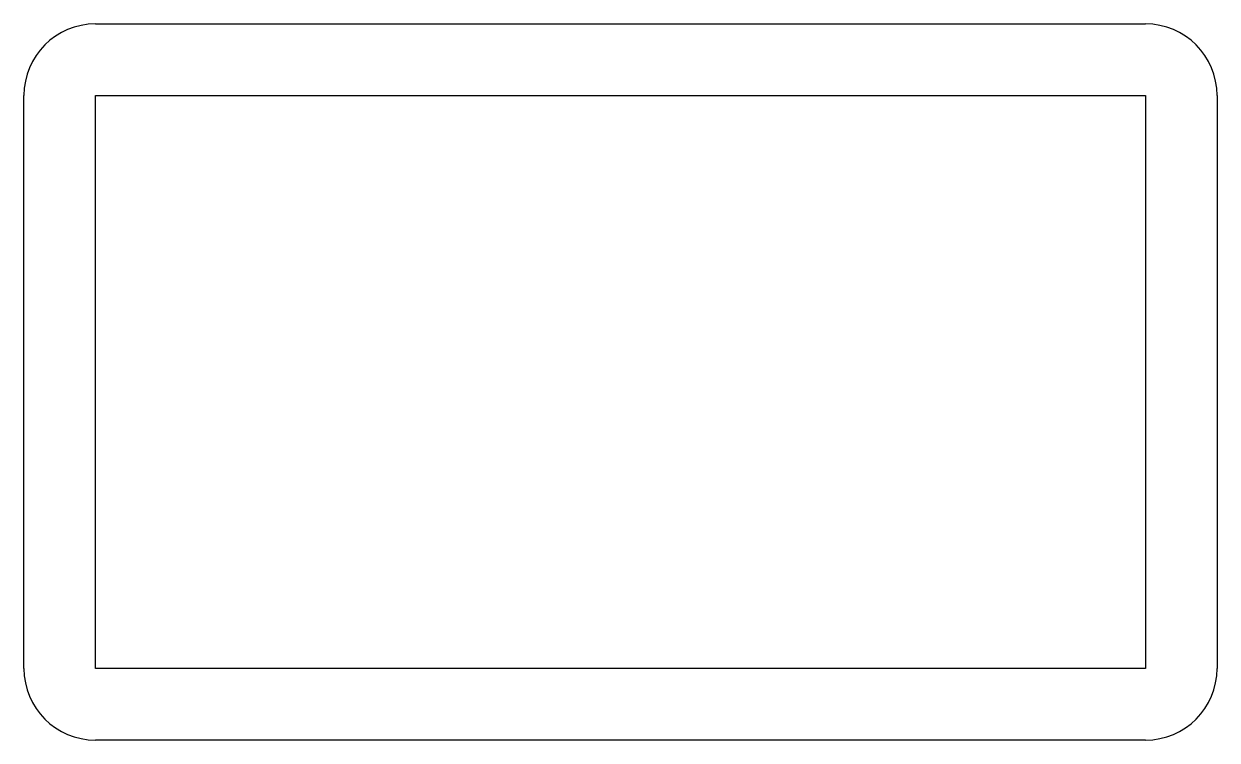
# Model space of a CAD drawing. Extents: x 0.6 to 25.6, y 0.6 to 15.6.
import ezdxf

# ---------------------------------------------------------------- set-up
doc = ezdxf.new("R2010")
doc.units = 0
doc.layers.get('0').update_dxf_attribs({"linetype": 'CONTINUOUS'})

msp = doc.modelspace()

# ---------------------------------------------------------------- linework, layer by layer
for p, q in [((2.088, 15.637), (24.088, 15.637)), ((0.588, 2.137), (0.588, 14.136)), ((2.088, 2.137), (2.088, 14.136)), ((2.088, 14.136), (24.088, 14.136)), ((24.088, 14.136), (24.088, 2.137)), ((25.588, 14.136), (25.588, 2.137)), ((24.088, 2.137), (2.088, 2.137)), ((24.088, 0.637), (2.088, 0.637))]:
    msp.add_line(p, q)
for centre, start, end in [((2.092, 14.132), 90.1651, 179.8349), ((24.084, 14.132), 0.1677, 89.8323), ((2.092, 2.141), 180.1651, 269.8349), ((24.084, 2.141), 270.1677, 359.8323)]:
    msp.add_arc(centre, 1.504, start, end)

doc.saveas('drawing.dxf')
